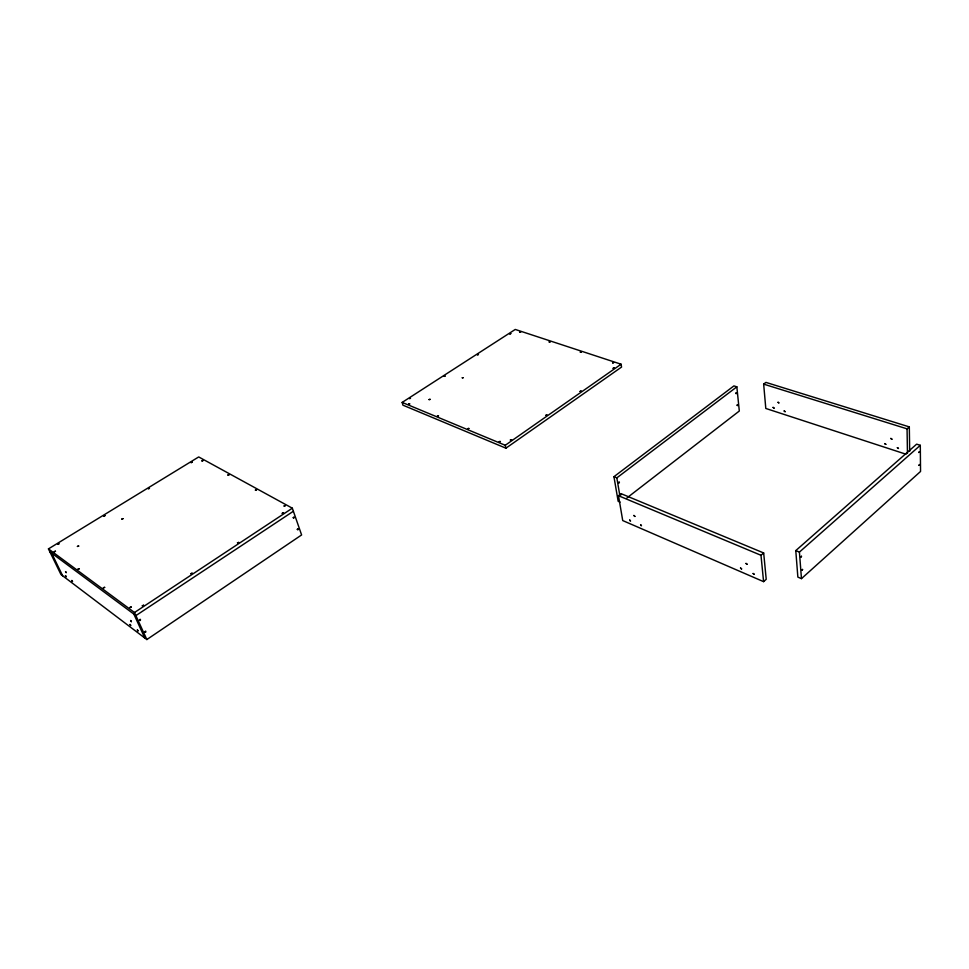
<?xml version="1.0" encoding="UTF-8"?>
<svg xmlns="http://www.w3.org/2000/svg" width="969" height="969" viewBox="0 0 969 969"><rect width="100%" height="100%" fill="white"/><g stroke="black" fill="none" stroke-linecap="round" stroke-linejoin="round"><path stroke-width="1.45" d="M621.553 494.614L620.729 494.662M801.46 578.638L920.55 471.455L920.296 445.316L916.65 444.153L795.779 550.598L797.862 577.124L801.46 578.638L799.425 552.088L920.296 445.316M763.584 581.642L766.213 579.317L763.681 552.972L621.129 493.681L618.488 495.716L622.728 520.571L763.584 581.642L760.992 555.285L763.681 552.972M907.456 453.262L907.057 428.843L909.31 426.893L765.91 382.392L763.657 384.124L765.801 408.458L906.051 454.231M626.991 497.884L739.311 411.026L736.84 386.837L733.921 385.904L613.946 476.7L618.161 501.3L620.063 502.099M613.946 476.7L616.829 477.874L736.84 386.837M505.915 448.187L621.553 367.069L621.093 364.211L515.254 329.448L402.171 402.414L402.91 405.163L505.915 448.187L505.261 445.28L402.171 402.414M505.261 445.28L621.093 364.211M146.84 639.552L301.601 534.949L292.323 508.192L198.706 456.944L48.45 548.89L60.95 574.508L146.84 639.552L134.485 612.517L48.45 548.89M293.389 511.244L135.902 615.606L49.879 551.809M134.485 612.517L292.323 508.192M763.657 384.124L907.057 428.843M795.779 550.598L799.425 552.088M618.488 495.716L760.992 555.285M51.587 553.081L62.658 575.804M133.855 614.092L144.793 638.014M616.829 477.874L619.797 495.256M909.31 426.893L909.685 451.312M139.488 619.99C140.662 621.928 140.953 617.713 139.488 619.99M144.865 631.812C146.04 633.714 146.319 629.547 144.865 631.812M800.769 557.199L801.484 556.291L800.769 557.199M801.775 570.293L802.562 569.457L801.775 570.293M740.522 568.052L741.612 568.924L740.522 568.052M746.021 563.437L747.123 564.297L746.021 563.437M285.322 505.636L284.099 506.012L285.322 505.636M753.143 573.503L754.245 574.375L753.143 573.503M283.493 512.916L282.258 513.279L283.493 512.916M773.117 407.404L774.074 408.094L773.117 407.404M293.244 517.664C294.152 519.566 294.588 515.581 293.244 517.664M297.313 529.353C298.21 531.218 298.658 527.318 297.313 529.353M778.071 402.341L779.028 403.031L778.107 402.232M784.175 410.989L785.132 411.68L784.175 410.989M255.404 490.157L256.603 489.878L255.453 490.06M918.842 452.462L919.545 451.711L918.842 452.462M918.987 465.362L919.605 464.551L918.987 465.362M130.052 624.46L130.803 625.55L130.076 624.436M130.621 620.548L131.384 621.638L130.621 620.548M238.749 542.458L237.49 542.846L238.749 542.458M137.368 629.983L138.131 631.073L137.404 629.959M227.909 475.04L229.059 474.774L227.909 475.04M884.745 443.608L885.799 444.347L884.745 443.608M890.85 438.448L891.916 439.199L890.85 438.448M897.367 447.702L898.433 448.453L897.367 447.702M192.165 573.236L190.905 573.709L192.165 573.236M203.066 460.517L201.952 460.929L203.066 460.517M618.67 482.514C619.191 484.439 619.966 480.479 618.67 482.514M192.225 462.189L191.111 462.588L192.225 462.189M614.237 368.038L613.159 368.281L614.237 368.038M613.692 362.636L612.59 362.818L613.692 362.636M735.907 393.196C736.258 395.073 737.082 391.379 735.907 393.196M737.143 405.139C737.482 406.98 738.305 403.322 737.143 405.139M143.63 605.286L142.334 605.795L143.63 605.286M131.203 607.018L129.907 607.515L131.203 607.018M581.206 391.137L580.104 391.379L581.206 391.137M148.281 488.655L149.432 488.388L148.281 488.655M580.334 352.11L581.388 352.013L580.334 352.11M123.039 518.621L121.864 519.069L123.039 518.621M103.404 587.759L104.652 587.384L103.404 587.759M546.988 415.059L545.874 415.313L546.988 415.059M105.027 515.593L103.853 516.017L105.027 515.593M550.235 341.766L549.193 341.936L550.235 341.766M78.089 569.082L79.301 568.718L78.089 569.082M511.547 439.853L510.384 440.035L511.547 439.853M78.671 546.068L77.447 546.431L78.671 546.068M499.253 441.622L500.392 441.537L499.253 441.622M520.644 332.028L519.638 332.258L520.644 332.028M629.68 520.123L630.565 521.092L629.741 520.05M58.915 543.827L57.716 544.275L58.915 543.827M633.968 515.472L634.865 516.441L633.968 515.472M55.463 551.24L54.252 551.688L55.463 551.24M510.772 333.627L509.779 333.857L510.772 333.627M640.606 524.835L641.49 525.804L640.666 524.762M468.839 428.455L467.724 428.71L468.839 428.455M478.42 354.521L477.402 354.751L478.42 354.521M462.249 377.813L463.291 377.728L462.31 377.74M438.472 415.871L437.382 416.113L438.472 415.871M445.001 376.105L443.972 376.347L445.001 376.105M430.127 399.361L429.073 399.591L430.127 399.361M409.693 403.952L408.627 404.109L409.693 403.952M409.427 398.513L410.444 398.344L409.427 398.513M65.541 571.662L66.243 572.715L65.589 571.662M65.456 575.659L66.146 576.7L65.456 575.659M71.851 580.479L72.542 581.533L71.96 580.528"/></g></svg>
